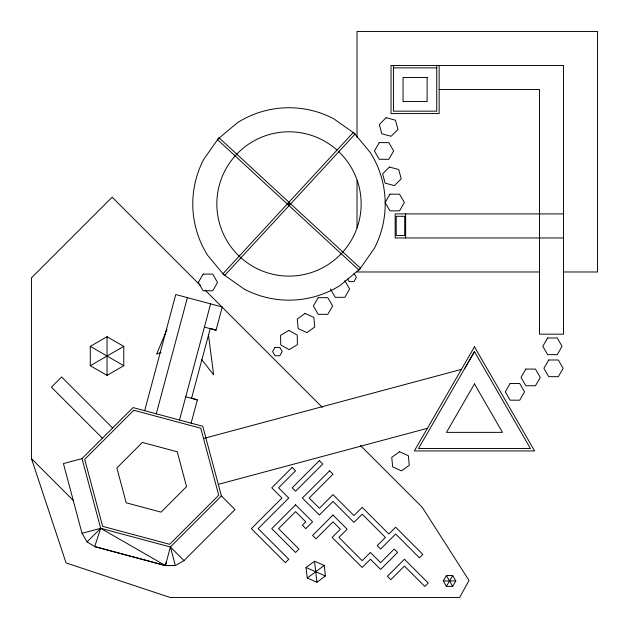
<?xml version="1.0" encoding="UTF-8"?>
<svg xmlns="http://www.w3.org/2000/svg" width="629" height="629" viewBox="0 0 629 629"><rect width="100%" height="100%" fill="white"/><g stroke="black" fill="none" stroke-linecap="round" stroke-linejoin="round"><path stroke-width="0.94" d="M166.402 561.862L165.411 565.573L94.712 546.601L87.085 541.915L82.014 533.313L63.427 463.589L82.014 458.612L133.041 407.584L202.742 426.258L221.416 495.959L235.018 509.569L183.998 560.588L175.373 565.573L165.411 565.573L100.687 528.313L82.014 533.313M144.654 410.698L175.782 294.529L222.249 306.983L216.022 330.217L204.409 327.104M156.275 413.811L187.403 297.643M179.509 420.038L210.636 303.87M191.538 398.361L210.212 328.66M191.122 423.152L197.349 399.918L191.122 397.913M221.416 495.959L170.388 546.986L165.411 565.573L94.712 546.601L100.687 528.313L82.014 458.612M167.039 329.337L156.605 354.135L160.953 352.437M474.478 351.595L418.513 448.524L530.444 448.524L474.478 351.595L464.705 368.515M443.264 580.944L446.401 575.511L452.676 575.511L455.813 580.944L452.676 586.377L446.401 586.377L443.264 580.944L455.813 580.944M446.401 586.377L452.676 575.511M288.176 204.834L289.804 203.065M87.085 541.915L100.687 528.313L170.388 546.986L183.998 560.588M306.016 567.547L314.508 561.233L324.226 565.432L325.445 575.944L316.953 582.257L307.235 578.059L306.016 567.547L325.445 575.944M307.235 578.059L324.226 565.432M90.285 346.375L107.032 336.704L123.779 346.375L123.779 365.708L107.032 375.379L90.285 365.708L90.285 346.375L123.779 365.708M90.285 365.708L123.779 346.375M203.529 438.499L461.419 369.396M218.302 484.346L427.406 428.318M393.44 67.869L436.738 67.869M439.144 89.522L539.478 89.522L539.478 334.172L563.537 334.172L563.537 65.463L391.034 65.463L391.034 113.574L439.144 113.574L439.144 65.463M563.537 213.907L395.161 213.907L395.161 237.966L563.537 237.966M405.013 216.313L396.215 216.313L396.215 235.561L405.013 235.561M357.02 271.98L539.627 271.98M563.191 271.98L597.55 271.98L597.55 31.45L357.02 31.45L357.02 137.476M165.411 565.479L175.373 565.573L170.388 546.986M185.728 396.805L197.349 399.918M211.462 328.66L216.022 330.217M288.106 203.136L289.875 204.763M200.234 285.275L112.135 197.176L31.45 277.861L31.45 458.612L66.069 562.931L170.388 597.55L459.626 597.55L468.998 580.433L422.224 507.265L360.48 445.521M205.093 290.134L322.331 407.372M112.63 427.995L61.603 376.968L51.397 387.173L102.425 438.201M31.45 458.612L73.239 500.401M201.673 359.529L213.632 374.868L208.498 335.202M353.97 273.269L356.376 277.436L353.97 281.603L349.158 281.603L347.633 278.962M344.826 280.652L349.63 288.986L344.826 297.32L335.202 297.32L330.39 288.986M446.401 575.511L452.676 586.377M314.508 561.233L316.953 582.257M436.738 65.463L436.738 111.168L393.44 111.168L393.44 65.463M405.634 213.907L405.634 237.966M404.699 216.313L404.699 235.561M357.02 180.68L357.02 227.8M107.032 336.704L107.032 375.379M338.323 151.29A72.162 72.162 0 0 1 310.522 272.821A72.162 72.162 0 0 1 218.444 188.779A72.162 72.162 0 0 1 336.932 150.017M203.104 274.118L198.3 282.445L203.104 290.779L212.728 290.779L217.54 282.445L212.728 274.118L203.104 274.118M379.232 142.634L374.42 150.96L379.232 159.294L388.848 159.294L393.66 150.96L388.848 142.634L379.232 142.634M275.015 347.42L272.609 351.58L275.015 355.747L279.819 355.747L282.224 351.58L279.819 347.42L275.015 347.42M318.195 297.666L313.384 305.993L318.195 314.327L327.811 314.327L332.623 305.993L327.811 297.666L318.195 297.666M389.933 194.172L385.121 202.499L389.933 210.833L399.557 210.833L404.361 202.499L399.557 194.172L389.933 194.172M474.478 346.783L414.346 450.93L534.611 450.93L474.478 346.783M474.478 383.902L446.496 432.367L502.461 432.367L474.478 383.902M510.119 383.517L505.307 391.843L510.119 400.178L519.735 400.178L524.547 391.843L519.735 383.517L510.119 383.517M525.836 369.081L521.024 377.416L525.836 385.75L535.46 385.75L540.272 377.416L535.46 369.081L525.836 369.081M547.623 337.985L542.811 346.32L547.623 354.654L557.239 354.654L562.051 346.32L557.239 337.985L547.623 337.985M548.708 360L543.904 368.327L548.708 376.661L558.332 376.661L563.144 368.327L558.332 360L548.708 360M218.271 138.71L203.796 159.239A96.213 96.213 0 0 0 207.672 255.366L223.751 274.661L244.28 289.136A96.213 96.213 0 0 0 340.407 285.267L359.702 269.188L374.176 248.659A96.213 96.213 0 0 0 370.308 152.525L354.229 133.23L333.7 118.755A96.213 96.213 0 0 0 237.565 122.631L218.271 138.71M219.089 137.83L217.453 139.591L358.892 270.069L360.519 268.3L219.089 137.83M353.341 132.412L222.87 273.851L224.632 275.478L355.11 134.048L353.341 132.412M386.143 117.686L379.342 124.495L381.827 133.788L391.12 136.273L397.921 129.472L395.437 120.178L386.143 117.686M133.757 410.265L84.695 459.327L102.653 526.347L169.673 544.305L218.735 495.243L200.777 428.223L133.757 410.265M389.445 167.031L382.636 173.84L385.129 183.133L394.422 185.618L401.223 178.817L398.739 169.523L389.445 167.031M142.374 442.439L116.868 467.945L126.201 502.799L161.055 512.132L186.561 486.626L177.229 451.771L142.374 442.439M292.171 467.41L271.759 487.821L281.965 498.026L251.356 528.643L285.369 562.656L288.774 559.252L258.157 528.643L288.766 498.026L278.561 487.821L295.567 470.814L292.171 467.41M319.383 460.609L292.171 487.821L295.575 491.225L322.787 464.005L319.383 460.609M295.575 504.828L271.744 528.659L295.551 552.474L298.956 549.07L278.545 528.659L295.575 511.629L305.78 521.834L302.376 525.239L305.78 528.643L312.582 521.834L295.575 504.828M329.588 470.814L302.376 498.026L319.383 515.033L332.993 501.423L353.946 522.385L362.178 514.152L385.443 537.418L377.211 545.65L380.616 549.046L395.649 534.013L419.457 557.829L422.861 554.424L395.649 527.212L388.84 534.013L362.178 507.351L353.946 515.583L332.993 494.622L319.383 508.232L309.177 498.026L332.993 474.211L329.588 470.814M332.993 515.033L312.582 535.444L315.986 538.841L332.993 521.834L340.344 529.186L332.112 537.418L362.178 567.484L370.41 559.252L380.616 569.457L397.622 552.451L394.218 549.046L380.616 562.656L370.41 552.451L362.178 560.683L338.913 537.418L347.145 529.186L332.993 515.033M404.423 559.252L387.417 576.258L390.821 579.663L404.423 566.061L424.834 586.464L428.239 583.067L404.423 559.252M305.073 313.431L297.242 319.021L298.162 328.597L306.921 332.584L314.752 326.994L313.824 317.417L305.073 313.431M399.58 451.74L391.749 457.33L392.677 466.907L401.428 470.893L409.259 465.303L408.339 455.726L399.58 451.74M288.79 330.39L280.558 335.375L280.754 344.991L289.183 349.63L297.415 344.653L297.218 335.029L288.79 330.39M427.115 77.493L403.063 77.493L403.063 101.544L427.115 101.544L427.115 77.493"/></g></svg>
